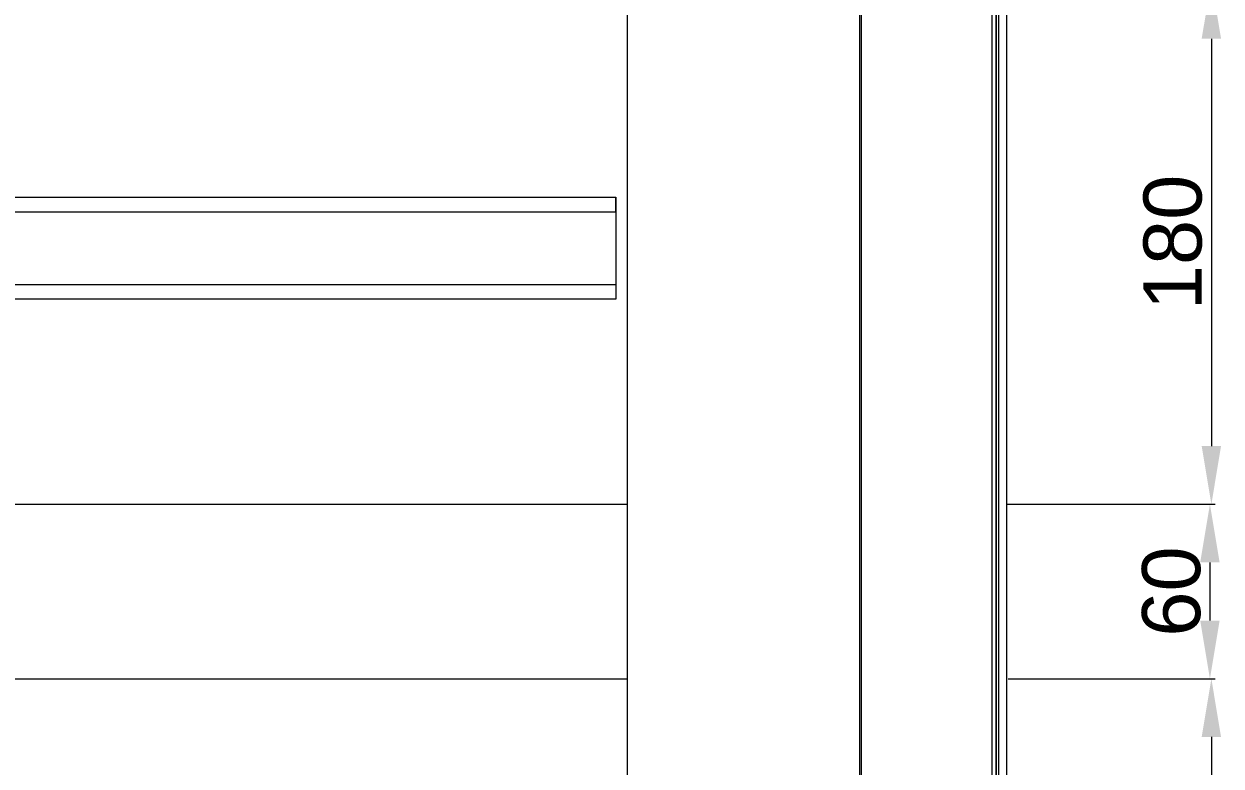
# Model space of a CAD drawing. Header units: millimetres. Extents: x 4137 to 6698, y 1400 to 3585.
# Drawn here: x 6286 to 6697.8, y 1890.8 to 2145.9 of the extents above; entities that cross this region are included whole.
import ezdxf

# ---------------------------------------------------------------- set-up
doc = ezdxf.new("R2010")
doc.units = ezdxf.units.MM
for name, color, linetype in [('000-PI-ORMAR', 2, 'Continuous'), ('000-PI_TEXT', 7, 'Continuous'), ('002-PI-Kabelska kanalica', 150, 'Continuous')]:
    doc.layers.add(name, color=color, linetype=linetype)
doc.styles.get("Standard").update_dxf_attribs({"font": 'arial.ttf'})

msp = doc.modelspace()

# ---------------------------------------------------------------- linework, layer by layer
at = {"layer": '000-PI-ORMAR', "color": 0, "linetype": 'ByBlock', "lineweight": 0}
for p, q in [((6618.95, 3457.78), (6618.95, 1473.28)), ((6620.45, 3457.78), (6620.45, 1473.28)), ((6620.46, 1473.28), (6620.46, 3457.78)), ((6621.23, 3437.28), (6621.23, 1486.28)), ((6623.95, 3437.28), (6623.95, 1486.28)), ((6573.95, 3405.78), (6573.95, 1515.78))]:
    msp.add_line(p, q, dxfattribs=at)
at = {"layer": '000-PI_TEXT', "color": 0, "linetype": 'ByBlock', "lineweight": 0, "ltscale": 0.25}
for p, q in [((6694.47, 2140.77), (6694.47, 2000.76)), ((6624.07, 1980.76), (6695.22, 1980.76)), ((6624.57, 1980.76), (6695.72, 1980.76)), ((6693.97, 1960.76), (6693.97, 1940.77)), ((6624.57, 1920.77), (6695.22, 1920.77)), ((6624.57, 1920.77), (6695.72, 1920.77)), ((6694.47, 1900.77), (6694.47, 1755.78))]:
    msp.add_line(p, q, dxfattribs=at)
at = {"layer": '000-PI_TEXT', "color": 0, "linetype": 'ByBlock', "ltscale": 0.25}
for points in [[(6691.13, 2140.77), (6697.8, 2140.77), (6694.47, 2160.77)], [(6691.13, 2000.76), (6697.8, 2000.76), (6694.47, 1980.76)], [(6690.63, 1960.76), (6697.3, 1960.76), (6693.97, 1980.76)], [(6690.63, 1940.77), (6697.3, 1940.77), (6693.97, 1920.77)], [(6691.13, 1900.77), (6697.8, 1900.77), (6694.47, 1920.77)]]:
    msp.add_solid(points, dxfattribs=at)
at = {"layer": '002-PI-Kabelska kanalica', "color": 0, "linetype": 'ByBlock', "lineweight": 0}
for p, q in [((6493.45, 3120.78), (6493.45, 1735.78)), ((6573.45, 3120.78), (6573.45, 1735.78)), ((5878.45, 1980.77), (6493.45, 1980.77)), ((6493.45, 1980.77), (6493.45, 1920.77)), ((5878.45, 1920.77), (6493.45, 1920.77))]:
    msp.add_line(p, q, dxfattribs=at)
at = {"layer": '002-PI-Kabelska kanalica', "color": 0, "linetype": 'ByBlock', "lineweight": 0, "ltscale": 0.25}
for p, q in [((6133.75, 2086.27), (6482.91, 2086.27)), ((6482.91, 2086.27), (6489.57, 2086.27)), ((6482.91, 2086.27), (6489.57, 2086.27)), ((6489.57, 2081.27), (6489.57, 2086.27)), ((6489.57, 2086.27), (6489.57, 2051.27)), ((6489.57, 2081.27), (6489.57, 2086.27)), ((6489.57, 2086.27), (6489.57, 2051.27)), ((6133.75, 2081.27), (6482.91, 2081.27)), ((6482.91, 2081.27), (6489.57, 2081.27)), ((6482.91, 2081.27), (6489.57, 2081.27)), ((6133.72, 2056.27), (6482.91, 2056.27)), ((6482.91, 2056.27), (6489.57, 2056.27)), ((6482.91, 2051.27), (6133.72, 2051.27)), ((6489.57, 2051.27), (6482.91, 2051.27))]:
    msp.add_line(p, q, dxfattribs=at)

# ---------------------------------------------------------------- texts
at = {"layer": '000-PI_TEXT', "color": 0, "linetype": 'ByBlock', "lineweight": 0, "ltscale": 0.25, "char_height": 20, "attachment_point": 5, "rotation": 90}
for s, insert in [('180', (6681.25, 2070.76)), ('60', (6680.75, 1950.76))]:
    msp.add_mtext(s, dxfattribs=dict(at, insert=insert))

doc.saveas('drawing.dxf')
